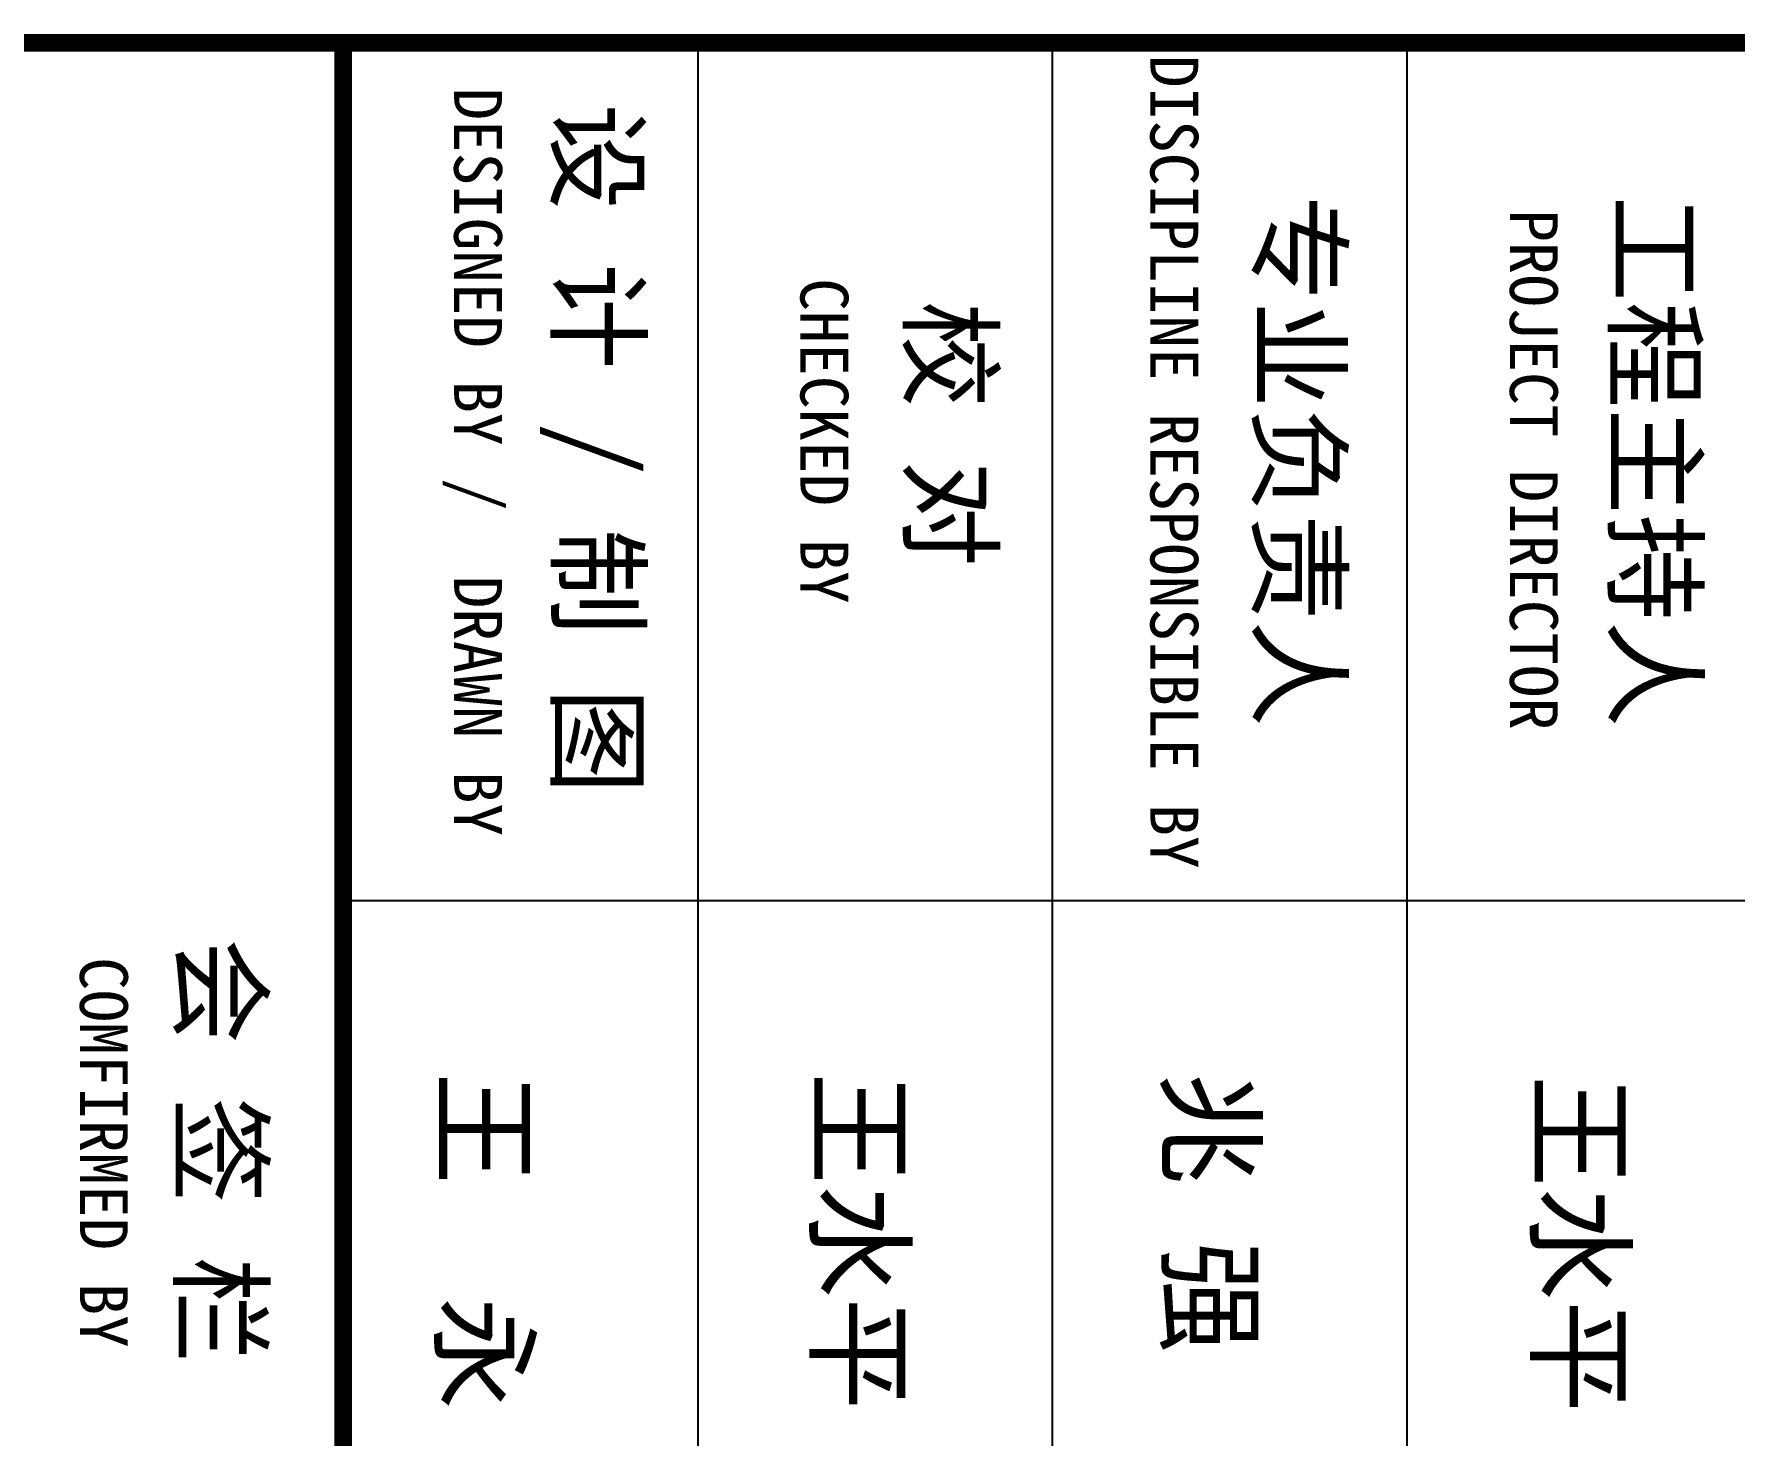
# Model space of a CAD drawing. Extents: x -4407041 to 173436, y -470270 to -29437.
# Drawn here: x -111296 to -101104, y -284010 to -275609 of the extents above; entities that cross this region are included whole.
import ezdxf

# ---------------------------------------------------------------- set-up
doc = ezdxf.new("R2010")
doc.units = 0
doc.header["$LTSCALE"] = 1000
doc.header["$MEASUREMENT"] = 0
doc.layers.add('PUB_TEXT', color=7, linetype='Continuous')
doc.layers.add('PUB_TITLE', color=4, linetype='Continuous')
doc.styles.add('TQ', font='')
doc.styles.get('TQ').set_extended_font_data('SimSun')

msp = doc.modelspace()

# ---------------------------------------------------------------- linework, layer by layer
at = {"layer": 'PUB_TITLE'}
for p, q in [((-109441.6, -275661.9), (-109441.6, -289686.9)), ((-107316.6, -275661.9), (-107316.6, -289686.9)), ((-105191.6, -275661.9), (-105191.6, -289686.9)), ((-103066.6, -275661.9), (-103066.6, -289686.9)), ((-109441.6, -280804.5), (-94566.6, -280804.5))]:
    msp.add_line(p, q, dxfattribs=at)
at = {"layer": 'PUB_TITLE', "lineweight": 40, "const_width": 106.2, "elevation": -69.6}
for points in [[(9628.5, -275661.9), (-133871.5, -275661.9)], [(-109441.6, -275661.9), (-109441.6, -289686.9)]]:
    msp.add_lwpolyline(points, dxfattribs=at)

# ---------------------------------------------------------------- texts
at = {"layer": 'PUB_TEXT', "style": 'TQ'}
for s, p in [('王  永', (-108844.8, -281835.2, 69.6)), ('王水平', (-106594.8, -281835.2, 69.6)), ('兆 强', (-104487.9, -281835.2, 69.6)), ('王水平', (-102274.7, -281850.4, 69.6))]:
    msp.add_text(s, height=495, rotation=270, dxfattribs=at).set_placement(p)
at = {"layer": 'PUB_TEXT', "attachment_point": 1, "rotation": 270, "style": 'TQ'}
for s, insert, char_height, width in [('DISCIPLINE RESPONSIBLE BY', (-104316, -275735.1, -69.6), 286.875, 5998.875), ('DESIGNED BY /  DRAWN BY', (-108490, -275930.2, -69.6), 286.875, 5998.875), ('设 计 / 制 图', (-107681, -276026.9, -69.6), 467.5, 6442.408), ('专业负责人', (-103478.5, -276574.5, -69.6), 467.5, 4153.837), ('PROJECT DIRECTOR', (-102160.7, -276660.3, -69.6), 286.875, 5998.875), ('工程主持人', (-101345.1, -276576.7, -69.6), 467.5, 4348.906), ('CHECKED BY', (-106413.9, -277073.4, -69.6), 286.87, 5998.875), ('校 对', (-105570, -277209.8, -69.6), 467.5, 5015.356), ('会 签 栏', (-109945.2, -281028.2, -69.6), 467.5, 5559), ('COMFIRMED BY', (-110733.3, -281145.1, -69.6), 286.875, 5998.875)]:
    msp.add_mtext(s, dxfattribs=dict(at, insert=insert, char_height=char_height, width=width))

doc.saveas('drawing.dxf')
